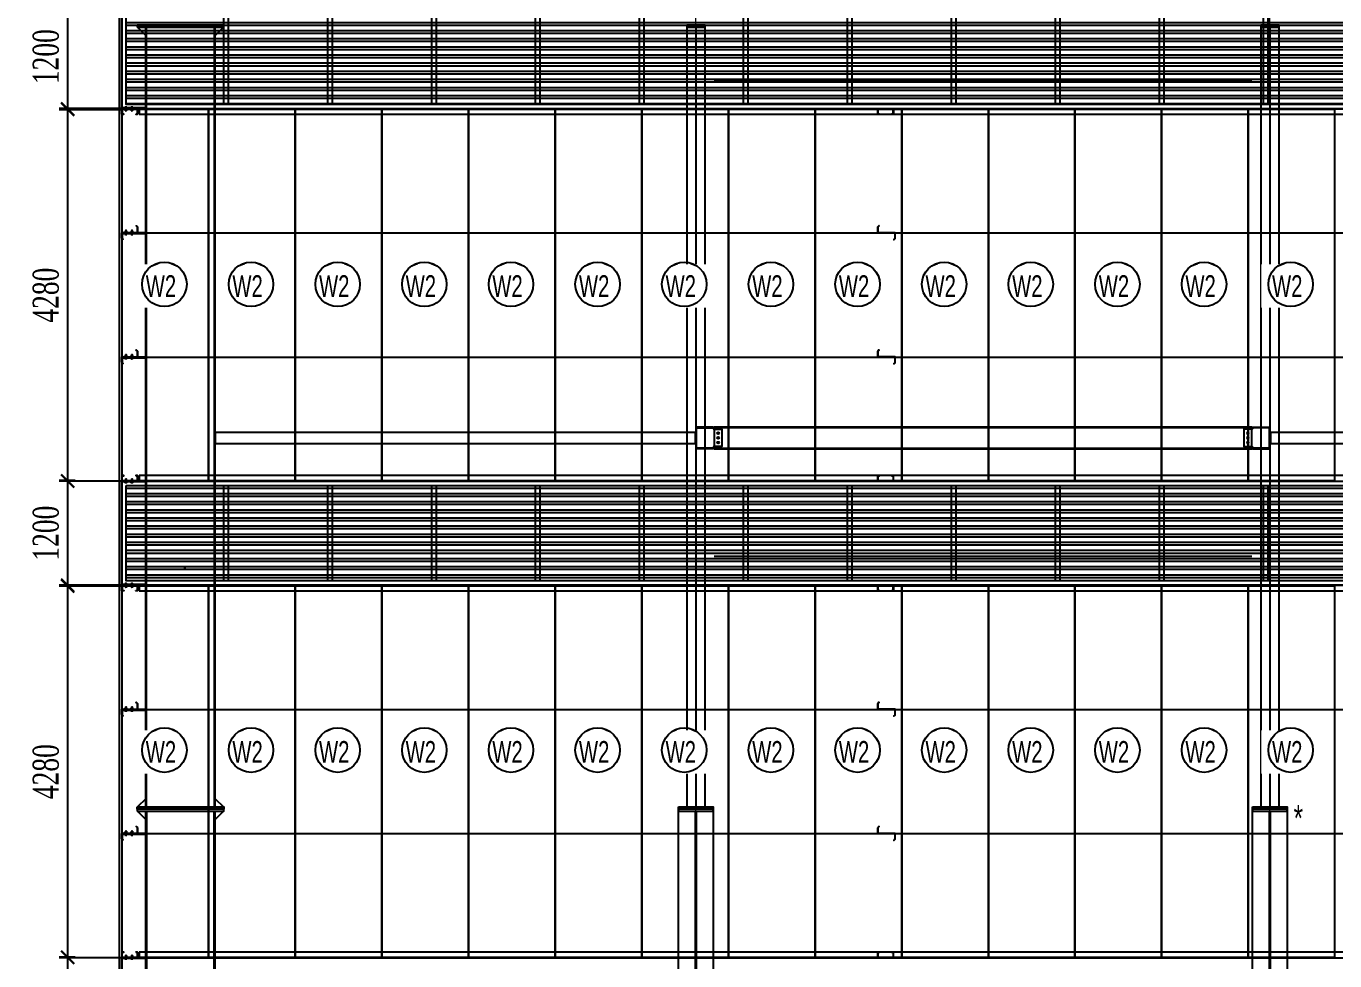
# Model space of a CAD drawing. Header units: inches. Extents: x 315041 to 662841, y -45540 to -35018.
# Drawn here: x 330950.9 to 331101.9, y -38520.5 to -38412.7 of the extents above; entities that cross this region are included whole.
import ezdxf

# ---------------------------------------------------------------- set-up
doc = ezdxf.new("R2010")
doc.units = ezdxf.units.IN
doc.header["$MEASUREMENT"] = 0
doc.linetypes.add('CENTER2', pattern=[28.575, 19.05, -3.175, 3.175, -3.175])
for name, color, linetype in [('1', 1, 'Continuous'), ('2', 2, 'Continuous'), ('251', 251, 'Continuous'), ('3', 3, 'Continuous'), ('4', 4, 'Continuous'), ('5', 5, 'Continuous'), ('6', 6, 'Continuous'), ('7', 7, 'Continuous'), ('8', 8, 'Continuous'), ('9', 9, 'Continuous')]:
    doc.layers.add(name, color=color, linetype=linetype)
doc.styles.add('ST1', font='times.ttf', dxfattribs={"width": 0.7})
doc.styles.add('ST1H', font='vnshxh.shx', dxfattribs={"width": 0.7})
doc.dimstyles.new('100', dxfattribs={"dimtxt": 3, "dimasz": 1.5, "dimexe": 1, "dimexo": 0, "dimgap": 1, "dimtad": 1, "dimdec": 0, "dimlfac": 100, "dimzin": 0, "dimdsep": 46, "dimtxsty": 'ST1', "dimblk": 'OBLIQUE', "dimcen": 1, "dimdle": 1, "dimclrd": 8, "dimclre": 8, "dimclrt": 3, "dimadec": 0, "dimazin": 0, "dimtfac": 1, "dimtdec": 0, "dimtix": 1, "dimtmove": 1, "dimatfit": 3, "dimfxl": 0, "dimtfill": 1, "dimtolj": 1, "dimtzin": 0, "dimlwd": -1, "dimlwe": -1, "dimarcsym": 1})

# ---------------------------------------------------------------- blocks, each defined once
blk = doc.blocks.new('A$C2C995D6F')
at = {"layer": '7'}
for p, q in [((0.25, 0.13), (0, 0.13)), ((0.13, 0.25), (0.13, 0))]:
    blk.add_line(p, q, dxfattribs=at)
blk.add_circle((0.13, 0.13), 0.0917, dxfattribs=at)
blk = doc.blocks.new('A$C6A7930B6')
at = {"layer": '2'}
h = blk.add_hatch(dxfattribs=at)
h.set_pattern_fill('ANSI31', color=256, scale=0.125, angle=-90, style=0)
h.set_pattern_definition([(315, (3303.04439, 11524.56439), (0.011048543456, 0.011048543456), [])])
h.paths.add_polyline_path([(1.5, 1.19), (1.5, 0.62), (0.02, 0.62), (0.02, 0.12), (0.13, 0.01), (0.12, 0), (0, 0.12), (0, 0.63), (1.48, 0.63), (1.48, 1.18), (1.37, 1.29), (1.38, 1.3)])
at = {"layer": '251'}
h = blk.add_hatch(color=256, dxfattribs=at)
h.paths.add_polyline_path([(0.31, 0.67), (0.31, 0.67, 0.192582), (0.33, 0.68, 0.192582), (0.35, 0.67)])
h.paths.add_polyline_path([(0.4, 0.67, 0.192582), (0.42, 0.68, 0.192582), (0.44, 0.67)])
h = blk.add_hatch(color=256, dxfattribs=at)
h.paths.add_polyline_path([(0.31, 0.45), (0.31, 0.45, 0.192582), (0.33, 0.46, 0.192582), (0.35, 0.45)])
h.paths.add_polyline_path([(0.4, 0.45, 0.192582), (0.42, 0.46, 0.192582), (0.44, 0.45)])
h = blk.add_hatch(color=256, dxfattribs=at)
h.paths.add_polyline_path([(0.9, 0.67), (0.89, 0.67, 0.192582), (0.92, 0.68, 0.192582), (0.94, 0.67)])
h.paths.add_polyline_path([(0.98, 0.67, 0.192582), (1, 0.68, 0.192582), (1.02, 0.67)])
h = blk.add_hatch(color=256, dxfattribs=at)
h.paths.add_polyline_path([(0.9, 0.45), (0.89, 0.45, 0.192582), (0.92, 0.46, 0.192582), (0.94, 0.45)])
h.paths.add_polyline_path([(0.98, 0.45, 0.192582), (1, 0.46, 0.192582), (1.02, 0.45)])
at = {"layer": '9', "linetype": 'Continuous'}
h = blk.add_hatch(dxfattribs=at)
h.set_pattern_fill('ANSI31', color=250, scale=0.25, angle=-90, style=0)
h.set_pattern_definition([(315, (3302.900187, 11527.014995), (0.02209708691, 0.02209708691), [])])
h.paths.add_polyline_path([(2.29, 0.55), (2.29, 0.62), (0.13, 0.62), (0.13, 0.55)])
at = {"layer": '2'}
blk.add_lwpolyline([(1.5, 1.19), (1.5, 0.62), (0.02, 0.62), (0.02, 0.12), (0.13, 0.01), (0.12, 0), (0, 0.12), (0, 0.63), (1.48, 0.63), (1.48, 1.18), (1.37, 1.29), (1.38, 1.3)], close=True, dxfattribs=at)
at = {"layer": '5', "linetype": 'CENTER2', "ltscale": 0.2}
for p, q in [((0.38, 0.44), (0.38, 0.86)), ((0.96, 0.44), (0.96, 0.86))]:
    blk.add_line(p, q, dxfattribs=at)
at = {"layer": '6'}
blk.add_lwpolyline([(2.29, 0.55), (2.29, 0.62), (0.13, 0.62), (0.13, 0.55), (2.29, 0.55)], dxfattribs=at)
at = {"layer": '8'}
for p, q in [((0.29, 0.68), (0.29, 0.74)), ((0.29, 0.46), (0.29, 0.53)), ((0.44, 0.75), (0.31, 0.75)), ((0.44, 0.67), (0.31, 0.67)), ((0.44, 0.55), (0.31, 0.55)), ((0.44, 0.53), (0.31, 0.53)), ((0.44, 0.45), (0.31, 0.45)), ((0.34, 0.83), (0.33, 0.82)), ((0.33, 0.82), (0.34, 0.82)), ((0.34, 0.77), (0.33, 0.76)), ((0.33, 0.76), (0.33, 0.75)), ((0.33, 0.68), (0.33, 0.74)), ((0.33, 0.68), (0.33, 0.74)), ((0.33, 0.63), (0.33, 0.55)), ((0.33, 0.46), (0.33, 0.53)), ((0.33, 0.46), (0.33, 0.53)), ((0.42, 0.84), (0.34, 0.84)), ((0.34, 0.83), (0.34, 0.84)), ((0.34, 0.83), (0.38, 0.83)), ((0.35, 0.76), (0.42, 0.77)), ((0.43, 0.76), (0.35, 0.76)), ((0.38, 0.84), (0.38, 0.83)), ((0.38, 0.83), (0.38, 0.84)), ((0.42, 0.84), (0.42, 0.83)), ((0.42, 0.83), (0.42, 0.83)), ((0.42, 0.78), (0.43, 0.77)), ((0.42, 0.77), (0.43, 0.76)), ((0.43, 0.77), (0.42, 0.77)), ((0.42, 0.68), (0.42, 0.74)), ((0.42, 0.46), (0.42, 0.53)), ((0.43, 0.76), (0.43, 0.75)), ((0.43, 0.63), (0.43, 0.55)), ((0.46, 0.68), (0.46, 0.74)), ((0.46, 0.46), (0.46, 0.53)), ((0.87, 0.68), (0.87, 0.74)), ((0.87, 0.46), (0.87, 0.53)), ((1.02, 0.75), (0.89, 0.75)), ((1.02, 0.53), (0.89, 0.53)), ((1.02, 0.67), (0.9, 0.67)), ((1.02, 0.55), (0.9, 0.55)), ((1.02, 0.45), (0.9, 0.45)), ((0.92, 0.83), (0.91, 0.82)), ((0.91, 0.82), (0.92, 0.82)), ((0.92, 0.77), (0.91, 0.76)), ((0.91, 0.76), (0.91, 0.75)), ((0.91, 0.63), (0.91, 0.55)), ((1, 0.84), (0.92, 0.84)), ((0.92, 0.83), (0.92, 0.84)), ((0.92, 0.83), (0.96, 0.83)), ((0.92, 0.68), (0.92, 0.74)), ((0.92, 0.68), (0.92, 0.74)), ((0.92, 0.46), (0.92, 0.53)), ((0.92, 0.46), (0.92, 0.53)), ((0.93, 0.76), (1, 0.77)), ((1.01, 0.76), (0.93, 0.76)), ((0.96, 0.84), (0.96, 0.83)), ((0.96, 0.83), (0.96, 0.84)), ((1, 0.84), (1, 0.83)), ((1, 0.83), (1, 0.83)), ((1, 0.78), (1.01, 0.77)), ((1, 0.77), (1.01, 0.76)), ((1.01, 0.77), (1, 0.77)), ((1, 0.68), (1, 0.74)), ((1, 0.46), (1, 0.53)), ((1.01, 0.76), (1.01, 0.75)), ((1.01, 0.63), (1.01, 0.55)), ((1.05, 0.68), (1.05, 0.74)), ((1.05, 0.46), (1.05, 0.53))]:
    blk.add_line(p, q, dxfattribs=at)
for points in [[(0.28, 0.65), (0.28, 0.67), (0.47, 0.67), (0.47, 0.65)], [(0.28, 0.53), (0.28, 0.55), (0.47, 0.55), (0.47, 0.53)], [(0.34, 0.82), (0.33, 0.81), (0.34, 0.8), (0.42, 0.81), (0.43, 0.82), (0.42, 0.83)], [(0.34, 0.8), (0.33, 0.79), (0.34, 0.79), (0.42, 0.8), (0.43, 0.8), (0.42, 0.81)], [(0.34, 0.79), (0.33, 0.78), (0.34, 0.77), (0.42, 0.78), (0.43, 0.79), (0.42, 0.8)], [(0.86, 0.65), (0.86, 0.67), (1.06, 0.67), (1.06, 0.65)], [(0.86, 0.53), (0.86, 0.55), (1.06, 0.55), (1.06, 0.53)], [(0.92, 0.82), (0.91, 0.81), (0.92, 0.8), (1, 0.81), (1.01, 0.82), (1, 0.83)], [(0.92, 0.8), (0.91, 0.79), (0.92, 0.79), (1, 0.8), (1.01, 0.8), (1, 0.81)], [(0.92, 0.79), (0.91, 0.78), (0.92, 0.77), (1, 0.78), (1.01, 0.79), (1, 0.8)]]:
    blk.add_lwpolyline(points, close=True, dxfattribs=at)
for centre, start, end in [((0.31, 0.72), 46.3972, 133.6028), ((0.31, 0.7), 226.3972, 313.6028), ((0.31, 0.5), 46.3972, 133.6028), ((0.31, 0.49), 226.3972, 313.6028), ((0.35, 0.72), 90, 133.6028), ((0.35, 0.7), 226.3972, 270), ((0.35, 0.5), 90, 133.6028), ((0.35, 0.49), 226.3972, 270), ((0.4, 0.72), 46.3972, 90), ((0.4, 0.7), 270, 313.6028), ((0.4, 0.5), 46.3972, 90), ((0.4, 0.49), 270, 313.6028), ((0.44, 0.72), 46.3972, 133.6028), ((0.44, 0.7), 226.3972, 313.6028), ((0.44, 0.5), 46.3972, 133.6028), ((0.44, 0.49), 226.3972, 313.6028), ((0.89, 0.72), 46.3972, 133.6028), ((0.89, 0.7), 226.3972, 313.6028), ((0.89, 0.5), 46.3972, 133.6028), ((0.89, 0.49), 226.3972, 313.6028), ((0.94, 0.72), 90, 133.6028), ((0.94, 0.7), 226.3972, 270), ((0.94, 0.5), 90, 133.6028), ((0.94, 0.49), 226.3972, 270), ((0.98, 0.72), 46.3972, 90), ((0.98, 0.7), 270, 313.6028), ((0.98, 0.5), 46.3972, 90), ((0.98, 0.49), 270, 313.6028), ((1.02, 0.72), 46.3972, 133.6028), ((1.02, 0.7), 226.3972, 313.6028), ((1.02, 0.5), 46.3972, 133.6028), ((1.02, 0.49), 226.3972, 313.6028)]:
    blk.add_arc(centre, 0.0314, start, end, dxfattribs=at)
blk = doc.blocks.new('*U148')
at = {"layer": '251'}
h = blk.add_hatch(color=256, dxfattribs=at)
h.paths.add_polyline_path([(-0.053, -0.04), (-0.053, -0.043, -0.192582), (-0.048, -0.029, -0.192582), (-0.053, -0.014)])
h.paths.add_polyline_path([(-0.053, 0.014, -0.192582), (-0.048, 0.029, -0.192582), (-0.053, 0.043)])
h = blk.add_hatch(color=256, dxfattribs=at)
h.paths.add_polyline_path([(0.067, -0.04), (0.067, -0.043, -0.192582), (0.073, -0.029, -0.192582), (0.067, -0.014)])
h.paths.add_polyline_path([(0.067, 0.014, -0.192582), (0.073, 0.029, -0.192582), (0.067, 0.043)])
at = {"layer": '5', "linetype": 'CENTER2', "ltscale": 0.2}
blk.add_line((-0.077, 0), (0.206, 0), dxfattribs=at)
at = {"layer": '8'}
for p, q in [((-0.053, 0.04), (-0.053, -0.04)), ((-0.048, 0.058), (-0.006, 0.058)), ((-0.048, 0.029), (-0.006, 0.029)), ((0, 0.043), (0, -0.043)), ((0.056, 0.033), (0, 0.033)), ((0.056, -0.066), (0.056, 0.066)), ((0.056, 0.066), (0.067, 0.066)), ((0.067, -0.066), (0.067, 0.066)), ((0.067, 0.04), (0.067, -0.04)), ((0.073, 0.058), (0.115, 0.058)), ((0.073, 0.029), (0.115, 0.029)), ((0.12, 0.043), (0.12, -0.043)), ((0.128, 0.033), (0.12, 0.033)), ((0.132, 0.027), (0.128, 0.033)), ((0.128, 0.033), (0.128, -0.017)), ((0.128, -0.017), (0.132, 0.027)), ((0.138, 0.033), (0.132, 0.027)), ((0.142, 0.027), (0.138, 0.033)), ((0.175, 0.03), (0.172, 0.027)), ((0.18, 0.027), (0.175, 0.03)), ((0.177, -0.027), (0.178, 0)), ((0.18, 0), (0.178, 0)), ((0.178, 0), (0.18, 0)), ((0.18, 0.027), (0.18, -0.027)), ((-0.048, -0.029), (-0.006, -0.029)), ((-0.048, -0.029), (-0.006, -0.029)), ((-0.048, -0.058), (-0.006, -0.058)), ((0.056, -0.033), (0, -0.033)), ((0.056, -0.066), (0.067, -0.066)), ((0.073, -0.029), (0.115, -0.029)), ((0.073, -0.029), (0.115, -0.029)), ((0.073, -0.058), (0.115, -0.058)), ((0.131, -0.033), (0.12, -0.033)), ((0.137, -0.027), (0.131, -0.033)), ((0.171, -0.033), (0.167, -0.027)), ((0.177, -0.027), (0.171, -0.033)), ((0.177, -0.027), (0.18, -0.027))]:
    blk.add_line(p, q, dxfattribs=at)
for points in [[(0.147, -0.027), (0.141, -0.033), (0.137, -0.027), (0.142, 0.027), (0.148, 0.033), (0.152, 0.027)], [(0.157, -0.027), (0.151, -0.033), (0.147, -0.027), (0.152, 0.027), (0.158, 0.033), (0.162, 0.027)], [(0.167, -0.027), (0.161, -0.033), (0.157, -0.027), (0.162, 0.027), (0.168, 0.033), (0.172, 0.027)]]:
    blk.add_lwpolyline(points, close=True, dxfattribs=at)
for centre, start, end in [((-0.032, 0.043), 136.39718, 223.60282), ((-0.032, 0.014), 136.39718, 180), ((-0.021, 0.043), 316.39718, 43.60282), ((-0.021, 0.014), 0, 43.60282), ((0.088, 0.043), 136.39718, 223.60282), ((0.088, 0.014), 136.39718, 180), ((0.099, 0.043), 316.39718, 43.60282), ((0.099, 0.014), 0, 43.60282), ((-0.032, -0.014), 180, 223.60282), ((-0.032, -0.043), 136.39718, 223.60282), ((-0.021, -0.014), 316.39718, 0), ((-0.021, -0.043), 316.39718, 43.60282), ((0.088, -0.014), 180, 223.60282), ((0.088, -0.043), 136.39718, 223.60282), ((0.099, -0.014), 316.39718, 0), ((0.099, -0.043), 316.39718, 43.60282)]:
    blk.add_arc(centre, 0.0209, start, end, dxfattribs=at)
blk = doc.blocks.new('*U149')
at = {"layer": '251'}
h = blk.add_hatch(color=256, dxfattribs=at)
h.paths.add_polyline_path([(-0.053, -0.04), (-0.053, -0.043, -0.192582), (-0.048, -0.029, -0.192582), (-0.053, -0.014)])
h.paths.add_polyline_path([(-0.053, 0.014, -0.192582), (-0.048, 0.029, -0.192582), (-0.053, 0.043)])
h = blk.add_hatch(color=256, dxfattribs=at)
h.paths.add_polyline_path([(0.067, -0.04), (0.067, -0.043, -0.192582), (0.073, -0.029, -0.192582), (0.067, -0.014)])
h.paths.add_polyline_path([(0.067, 0.014, -0.192582), (0.073, 0.029, -0.192582), (0.067, 0.043)])
at = {"layer": '5', "linetype": 'CENTER2', "ltscale": 0.2}
blk.add_line((-0.077, 0), (0.206, 0), dxfattribs=at)
at = {"layer": '8'}
for p, q in [((-0.053, 0.04), (-0.053, -0.04)), ((-0.048, 0.058), (-0.006, 0.058)), ((-0.048, 0.029), (-0.006, 0.029)), ((0, 0.043), (0, -0.043)), ((0.056, 0.033), (0, 0.033)), ((0.056, -0.066), (0.056, 0.066)), ((0.056, 0.066), (0.067, 0.066)), ((0.067, -0.066), (0.067, 0.066)), ((0.067, 0.04), (0.067, -0.04)), ((0.073, 0.058), (0.115, 0.058)), ((0.073, 0.029), (0.115, 0.029)), ((0.12, 0.043), (0.12, -0.043)), ((0.128, 0.033), (0.12, 0.033)), ((0.132, 0.027), (0.128, 0.033)), ((0.128, 0.033), (0.128, -0.017)), ((0.128, -0.017), (0.132, 0.027)), ((0.138, 0.033), (0.132, 0.027)), ((0.142, 0.027), (0.138, 0.033)), ((0.175, 0.03), (0.172, 0.027)), ((0.18, 0.027), (0.175, 0.03)), ((0.177, -0.027), (0.178, 0)), ((0.18, 0), (0.178, 0)), ((0.178, 0), (0.18, 0)), ((0.18, 0.027), (0.18, -0.027)), ((-0.048, -0.029), (-0.006, -0.029)), ((-0.048, -0.029), (-0.006, -0.029)), ((-0.048, -0.058), (-0.006, -0.058)), ((0.056, -0.033), (0, -0.033)), ((0.056, -0.066), (0.067, -0.066)), ((0.073, -0.029), (0.115, -0.029)), ((0.073, -0.029), (0.115, -0.029)), ((0.073, -0.058), (0.115, -0.058)), ((0.131, -0.033), (0.12, -0.033)), ((0.137, -0.027), (0.131, -0.033)), ((0.171, -0.033), (0.167, -0.027)), ((0.177, -0.027), (0.171, -0.033)), ((0.177, -0.027), (0.18, -0.027))]:
    blk.add_line(p, q, dxfattribs=at)
for points in [[(0.147, -0.027), (0.141, -0.033), (0.137, -0.027), (0.142, 0.027), (0.148, 0.033), (0.152, 0.027)], [(0.157, -0.027), (0.151, -0.033), (0.147, -0.027), (0.152, 0.027), (0.158, 0.033), (0.162, 0.027)], [(0.167, -0.027), (0.161, -0.033), (0.157, -0.027), (0.162, 0.027), (0.168, 0.033), (0.172, 0.027)]]:
    blk.add_lwpolyline(points, close=True, dxfattribs=at)
for centre, start, end in [((-0.032, 0.043), 136.39718, 223.60282), ((-0.032, 0.014), 136.39718, 180), ((-0.021, 0.043), 316.39718, 43.60282), ((-0.021, 0.014), 0, 43.60282), ((0.088, 0.043), 136.39718, 223.60282), ((0.088, 0.014), 136.39718, 180), ((0.099, 0.043), 316.39718, 43.60282), ((0.099, 0.014), 0, 43.60282), ((-0.032, -0.014), 180, 223.60282), ((-0.032, -0.043), 136.39718, 223.60282), ((-0.021, -0.014), 316.39718, 0), ((-0.021, -0.043), 316.39718, 43.60282), ((0.088, -0.014), 180, 223.60282), ((0.088, -0.043), 136.39718, 223.60282), ((0.099, -0.014), 316.39718, 0), ((0.099, -0.043), 316.39718, 43.60282)]:
    blk.add_arc(centre, 0.0209, start, end, dxfattribs=at)
blk = doc.blocks.new('A$C174458B3')
at = {"layer": '2'}
blk.add_lwpolyline([(1.33, 0.02), (1.48, 0.02), (1.48, 0.52), (0.02, 0.52), (0.02, 0.02), (0.17, 0.02), (0.17, 0), (0, 0), (0, 0.54), (1.5, 0.54), (1.5, 0), (1.33, 0), (1.33, 0.02)], dxfattribs=at)
at = {"layer": '5'}
blk.add_lwpolyline([(2.29, 0.54), (2.29, 0.61), (0.13, 0.61), (0.13, 0.54), (2.29, 0.54)], dxfattribs=at)
at = {"layer": '251', "color": 147, "xscale": 1.5, "yscale": 1.5, "zscale": 1.5, "rotation": 270}
for name, p in [('*U149', (0.38, 0.61)), ('*U148', (0.96, 0.61))]:
    blk.add_blockref(name, p, dxfattribs=at)
blk = doc.blocks.new('224')
at = {"true_color": 0xc0a22a}
h = blk.add_hatch(dxfattribs=at)
h.set_pattern_fill('ANSI32', color=42, scale=2.5, angle=135, style=0)
h.set_pattern_definition([(180, (8862.3461, -1674.7128), (-2e-16, -0.9375), []), (180, (8862.0336, -1674.4003), (-2e-16, -0.9375), [])])
h.paths.add_polyline_path([(333447.45, -39016.55), (333711.45, -39016.55), (333711.45, -39027.55), (333447.45, -39027.55)])
at = {"color": 42, "true_color": 0xc0a22a}
for points in [[(333446.95, -39016.05), (333711.95, -39016.05), (333711.95, -39028.05), (333446.95, -39028.05)], [(333447.45, -39016.55), (333711.45, -39016.55), (333711.45, -39027.55), (333447.45, -39027.55)], [(333459.2, -39016.55), (333459.2, -39027.55), (333458.7, -39027.55), (333458.7, -39016.55)], [(333471.2, -39016.55), (333471.2, -39027.55), (333470.7, -39027.55), (333470.7, -39016.55)], [(333483.2, -39016.55), (333483.2, -39027.55), (333482.7, -39027.55), (333482.7, -39016.55)], [(333495.2, -39016.55), (333495.2, -39027.55), (333494.7, -39027.55), (333494.7, -39016.55)], [(333507.2, -39016.55), (333507.2, -39027.55), (333506.7, -39027.55), (333506.7, -39016.55)], [(333519.2, -39016.55), (333519.2, -39027.55), (333518.7, -39027.55), (333518.7, -39016.55)], [(333531.2, -39016.55), (333531.2, -39027.55), (333530.7, -39027.55), (333530.7, -39016.55)], [(333543.2, -39016.55), (333543.2, -39027.55), (333542.7, -39027.55), (333542.7, -39016.55)], [(333555.2, -39016.55), (333555.2, -39027.55), (333554.7, -39027.55), (333554.7, -39016.55)], [(333567.2, -39016.55), (333567.2, -39027.55), (333566.7, -39027.55), (333566.7, -39016.55)], [(333579.2, -39016.55), (333579.2, -39027.55), (333578.7, -39027.55), (333578.7, -39016.55)]]:
    blk.add_lwpolyline(points, close=True, dxfattribs=at)
at = {"layer": '1'}
for p, q in [((333448.85, -39016.05), (333710.05, -39016.05)), ((333448.85, -39028.05), (333710.05, -39028.05))]:
    blk.add_line(p, q, dxfattribs=at)
at = {"layer": '4'}
blk.add_lwpolyline([(333448.95, -39016.05), (333709.95, -39016.05)], dxfattribs=at)
at = {"layer": '8'}
blk.add_lwpolyline([(333515.3, -39024.72), (333577.35, -39024.72)], dxfattribs=at)
blk = doc.blocks.new('_Oblique')
at = {"color": 0, "linetype": 'ByBlock', "lineweight": -2}
blk.add_line((-0.5, -0.5), (0.5, 0.5), dxfattribs=at)
blk = doc.blocks.new('*D1046')
at = {"color": 8, "linetype": 'Continuous', "transparency": 16777216}
for p, q in [((330961.94, -38520.17), (330954.68, -38520.17)), ((330955.68, -38533.17), (330955.68, -38519.17)), ((330961.94, -38532.17), (330954.68, -38532.17))]:
    blk.add_line(p, q, dxfattribs=at)
at = {"layer": 'Defpoints', "color": 0, "transparency": 16777216}
for p in [(330955.68, -38520.17), (330961.94, -38520.17), (330961.94, -38532.17)]:
    blk.add_point(p, dxfattribs=at)
at = {"color": 8, "transparency": 16777216, "xscale": 1.5, "yscale": 1.5, "zscale": 1.5}
for p, rotation in [((330955.68, -38520.17), 90), ((330955.68, -38532.17), 270)]:
    blk.add_blockref('_Oblique', p, dxfattribs=dict(at, rotation=rotation))
at = {"color": 3, "transparency": 16777216, "insert": (330953.16, -38526.17), "char_height": 3, "attachment_point": 5, "rotation": 90, "style": 'ST1', "bg_fill": 3, "box_fill_scale": 1.25, "bg_fill_color": 256, "bg_fill_true_color": 13158600, "bg_fill_transparency": 1019152}
blk.add_mtext('\\A1;1200', dxfattribs=at)
blk = doc.blocks.new('*D1047')
at = {"color": 8, "linetype": 'Continuous', "transparency": 16777216}
for p, q in [((330955.68, -38478.17), (330955.68, -38464.17)), ((330961.94, -38465.17), (330954.68, -38465.17)), ((330961.94, -38477.17), (330954.68, -38477.17))]:
    blk.add_line(p, q, dxfattribs=at)
at = {"layer": 'Defpoints', "color": 0, "transparency": 16777216}
for p in [(330955.68, -38465.17), (330961.94, -38465.17), (330961.94, -38477.17)]:
    blk.add_point(p, dxfattribs=at)
at = {"color": 8, "transparency": 16777216, "xscale": 1.5, "yscale": 1.5, "zscale": 1.5}
for p, rotation in [((330955.68, -38465.17), 90), ((330955.68, -38477.17), 270)]:
    blk.add_blockref('_Oblique', p, dxfattribs=dict(at, rotation=rotation))
at = {"color": 3, "transparency": 16777216, "insert": (330953.16, -38471.17), "char_height": 3, "attachment_point": 5, "rotation": 90, "style": 'ST1', "bg_fill": 3, "box_fill_scale": 1.25, "bg_fill_color": 256, "bg_fill_true_color": 13158600, "bg_fill_transparency": 10262300}
blk.add_mtext('\\A1;1200', dxfattribs=at)
blk = doc.blocks.new('*D1048')
at = {"color": 8, "linetype": 'Continuous', "transparency": 16777216}
for p, q in [((330961.94, -38410.17), (330954.68, -38410.17)), ((330955.68, -38423.17), (330955.68, -38409.17)), ((330961.94, -38422.17), (330954.68, -38422.17))]:
    blk.add_line(p, q, dxfattribs=at)
at = {"layer": 'Defpoints', "color": 0, "transparency": 16777216}
for p in [(330955.68, -38410.17), (330961.94, -38410.17), (330961.94, -38422.17)]:
    blk.add_point(p, dxfattribs=at)
at = {"color": 8, "transparency": 16777216, "xscale": 1.5, "yscale": 1.5, "zscale": 1.5}
for p, rotation in [((330955.68, -38410.17), 90), ((330955.68, -38422.17), 270)]:
    blk.add_blockref('_Oblique', p, dxfattribs=dict(at, rotation=rotation))
at = {"color": 3, "transparency": 16777216, "insert": (330953.16, -38416.17), "char_height": 3, "attachment_point": 5, "rotation": 90, "style": 'ST1', "bg_fill": 3, "box_fill_scale": 1.25, "bg_fill_color": 256, "bg_fill_true_color": 13158600, "bg_fill_transparency": 8437068}
blk.add_mtext('\\A1;1200', dxfattribs=at)
blk = doc.blocks.new('*D1051')
at = {"color": 8, "linetype": 'Continuous', "transparency": 16777216}
for p, q in [((330955.68, -38521.1), (330955.68, -38476.3)), ((330961.94, -38477.3), (330954.68, -38477.3)), ((330956.52, -38520.1), (330954.68, -38520.1))]:
    blk.add_line(p, q, dxfattribs=at)
at = {"layer": 'Defpoints', "color": 0, "transparency": 16777216}
for p in [(330955.68, -38477.3), (330961.94, -38477.3), (330956.52, -38520.1)]:
    blk.add_point(p, dxfattribs=at)
at = {"color": 8, "transparency": 16777216, "xscale": 1.5, "yscale": 1.5, "zscale": 1.5}
for p, rotation in [((330955.68, -38477.3), 90), ((330955.68, -38520.1), 270)]:
    blk.add_blockref('_Oblique', p, dxfattribs=dict(at, rotation=rotation))
at = {"color": 4, "transparency": 16777216, "insert": (330953.16, -38498.7), "char_height": 3, "attachment_point": 5, "rotation": 90, "style": 'ST1', "bg_fill": 3, "box_fill_scale": 1.25, "bg_fill_color": 256, "bg_fill_true_color": 13158600, "bg_fill_transparency": 11618980}
blk.add_mtext('\\A1;4280', dxfattribs=at)
blk = doc.blocks.new('*D1052')
at = {"color": 8, "linetype": 'Continuous', "transparency": 16777216}
for p, q in [((330955.68, -38466.1), (330955.68, -38421.3)), ((330961.94, -38422.3), (330954.68, -38422.3)), ((330956.52, -38465.1), (330954.68, -38465.1))]:
    blk.add_line(p, q, dxfattribs=at)
at = {"layer": 'Defpoints', "color": 0, "transparency": 16777216}
for p in [(330955.68, -38422.3), (330961.94, -38422.3), (330956.52, -38465.1)]:
    blk.add_point(p, dxfattribs=at)
at = {"color": 8, "transparency": 16777216, "xscale": 1.5, "yscale": 1.5, "zscale": 1.5}
for p, rotation in [((330955.68, -38422.3), 90), ((330955.68, -38465.1), 270)]:
    blk.add_blockref('_Oblique', p, dxfattribs=dict(at, rotation=rotation))
at = {"color": 4, "transparency": 16777216, "insert": (330953.16, -38443.7), "char_height": 3, "attachment_point": 5, "rotation": 90, "style": 'ST1', "bg_fill": 3, "box_fill_scale": 1.25, "bg_fill_color": 256, "bg_fill_true_color": 13158600, "bg_fill_transparency": 11618980}
blk.add_mtext('\\A1;4280', dxfattribs=at)

msp = doc.modelspace()

# ---------------------------------------------------------------- hatches: boundary and pattern name
at = {"layer": '2'}
h = msp.add_hatch(dxfattribs=at)
h.set_pattern_fill('ANSI31', color=9, scale=0.15, angle=90, style=0)
h.set_pattern_definition([(135, (327082.543742, -52265.896993), (-0.013258252147, -0.013258252147), [])])
h.paths.add_polyline_path([(331049.1744, -38435.8283), (331049.1744, -38436.5083), (331051.1554, -38436.5083), (331051.1554, -38437.1614), (331051.0195, -38437.2972), (331051.033, -38437.3107), (331051.1744, -38437.1693), (331051.1744, -38436.4893), (331049.1934, -38436.4893), (331049.1934, -38435.8361), (331049.3292, -38435.7003), (331049.3158, -38435.6868)])
h = msp.add_hatch(dxfattribs=at)
h.set_pattern_fill('ANSI31', color=9, scale=0.15, angle=90, style=0)
h.set_pattern_definition([(135, (327082.543742, -52280.230327), (-0.013258252147, -0.013258252147), [])])
h.paths.add_polyline_path([(331049.1744, -38450.1616), (331049.1744, -38450.8416), (331051.1554, -38450.8416), (331051.1554, -38451.4947), (331051.0195, -38451.6306), (331051.033, -38451.644), (331051.1744, -38451.5026), (331051.1744, -38450.8226), (331049.1934, -38450.8226), (331049.1934, -38450.1695), (331049.3292, -38450.0336), (331049.3158, -38450.0202)])
h = msp.add_hatch(dxfattribs=at)
h.set_pattern_fill('ANSI31', color=9, scale=0.15, angle=90, style=0)
h.set_pattern_definition([(135, (327082.543742, -52320.896993), (-0.013258252147, -0.013258252147), [])])
h.paths.add_polyline_path([(331049.1744, -38490.8283), (331049.1744, -38491.5083), (331051.1554, -38491.5083), (331051.1554, -38492.1614), (331051.0195, -38492.2972), (331051.033, -38492.3107), (331051.1744, -38492.1693), (331051.1744, -38491.4893), (331049.1934, -38491.4893), (331049.1934, -38490.8361), (331049.3292, -38490.7003), (331049.3158, -38490.6868)])
h = msp.add_hatch(dxfattribs=at)
h.set_pattern_fill('ANSI31', color=9, scale=0.15, angle=90, style=0)
h.set_pattern_definition([(135, (327082.543742, -52335.230327), (-0.013258252147, -0.013258252147), [])])
h.paths.add_polyline_path([(331049.1744, -38505.1616), (331049.1744, -38505.8416), (331051.1554, -38505.8416), (331051.1554, -38506.4947), (331051.0195, -38506.6306), (331051.033, -38506.644), (331051.1744, -38506.5026), (331051.1744, -38505.8226), (331049.1934, -38505.8226), (331049.1934, -38505.1695), (331049.3292, -38505.0336), (331049.3158, -38505.0202)])

# ---------------------------------------------------------------- linework, layer by layer
at = {"color": 8}
msp.add_lwpolyline([(330961.6419, -38300.1758), (331226.9427, -38300.1758), (331226.9427, -38561.1758), (330961.6419, -38561.1758)], close=True, dxfattribs=at)
at = {"color": 4}
for points in [[(330961.9419, -38465.1049), (330971.9419, -38465.1049), (330971.9419, -38422.2749), (330961.9419, -38422.2749)], [(330971.9419, -38465.1049), (330981.9419, -38465.1049), (330981.9419, -38422.2749), (330971.9419, -38422.2749)], [(330981.9419, -38465.1049), (330991.9419, -38465.1049), (330991.9419, -38422.2749), (330981.9419, -38422.2749)], [(330991.9419, -38465.1049), (331001.9419, -38465.1049), (331001.9419, -38422.2749), (330991.9419, -38422.2749)], [(331001.9419, -38465.1049), (331011.9419, -38465.1049), (331011.9419, -38422.2749), (331001.9419, -38422.2749)], [(331011.9419, -38465.1049), (331021.9419, -38465.1049), (331021.9419, -38422.2749), (331011.9419, -38422.2749)], [(331021.9419, -38465.1049), (331031.9419, -38465.1049), (331031.9419, -38422.2749), (331021.9419, -38422.2749)], [(331031.9419, -38465.1049), (331041.9419, -38465.1049), (331041.9419, -38422.2749), (331031.9419, -38422.2749)], [(331041.9419, -38465.1049), (331051.9419, -38465.1049), (331051.9419, -38422.2749), (331041.9419, -38422.2749)], [(331051.9419, -38465.1049), (331061.9419, -38465.1049), (331061.9419, -38422.2749), (331051.9419, -38422.2749)], [(331061.9419, -38465.1049), (331071.9419, -38465.1049), (331071.9419, -38422.2749), (331061.9419, -38422.2749)], [(331071.9419, -38465.1049), (331081.9419, -38465.1049), (331081.9419, -38422.2749), (331071.9419, -38422.2749)], [(331081.9419, -38465.1049), (331091.9419, -38465.1049), (331091.9419, -38422.2749), (331081.9419, -38422.2749)], [(331091.9419, -38465.1049), (331101.9419, -38465.1049), (331101.9419, -38422.2749), (331091.9419, -38422.2749)], [(330961.9419, -38520.1049), (330971.9419, -38520.1049), (330971.9419, -38477.2749), (330961.9419, -38477.2749)], [(330971.9419, -38520.1049), (330981.9419, -38520.1049), (330981.9419, -38477.2749), (330971.9419, -38477.2749)], [(330981.9419, -38520.1049), (330991.9419, -38520.1049), (330991.9419, -38477.2749), (330981.9419, -38477.2749)], [(330991.9419, -38520.1049), (331001.9419, -38520.1049), (331001.9419, -38477.2749), (330991.9419, -38477.2749)], [(331001.9419, -38520.1049), (331011.9419, -38520.1049), (331011.9419, -38477.2749), (331001.9419, -38477.2749)], [(331011.9419, -38520.1049), (331021.9419, -38520.1049), (331021.9419, -38477.2749), (331011.9419, -38477.2749)], [(331021.9419, -38520.1049), (331031.9419, -38520.1049), (331031.9419, -38477.2749), (331021.9419, -38477.2749)], [(331031.9419, -38520.1049), (331041.9419, -38520.1049), (331041.9419, -38477.2749), (331031.9419, -38477.2749)], [(331041.9419, -38520.1049), (331051.9419, -38520.1049), (331051.9419, -38477.2749), (331041.9419, -38477.2749)], [(331051.9419, -38520.1049), (331061.9419, -38520.1049), (331061.9419, -38477.2749), (331051.9419, -38477.2749)], [(331061.9419, -38520.1049), (331071.9419, -38520.1049), (331071.9419, -38477.2749), (331061.9419, -38477.2749)], [(331071.9419, -38520.1049), (331081.9419, -38520.1049), (331081.9419, -38477.2749), (331071.9419, -38477.2749)], [(331081.9419, -38520.1049), (331091.9419, -38520.1049), (331091.9419, -38477.2749), (331081.9419, -38477.2749)], [(331091.9419, -38520.1049), (331101.9419, -38520.1049), (331101.9419, -38477.2749), (331091.9419, -38477.2749)]]:
    msp.add_lwpolyline(points, close=True, dxfattribs=at)
at = {"color": 52, "true_color": 0xcae01f}
msp.add_lwpolyline([(330961.9419, -38520.1749), (331226.9427, -38520.1749), (331226.9427, -38532.1749), (330961.9419, -38532.1749)], close=True, dxfattribs=at)
at = {"layer": '1', "color": 9}
for p, q in [((330963.8419, -38422.1749), (331225.0427, -38422.1749)), ((330963.8419, -38465.1749), (331225.0427, -38465.1749)), ((330963.8419, -38477.1749), (331225.0427, -38477.1749)), ((330963.8419, -38520.1749), (331225.0427, -38520.1749))]:
    msp.add_line(p, q, dxfattribs=at)
at = {"layer": '2', "color": 9}
for p, q in [((330963.9419, -38436.5083), (331224.9427, -38436.5083)), ((330963.9419, -38450.8416), (331224.9427, -38450.8416)), ((330963.9419, -38491.5083), (331224.9427, -38491.5083)), ((330963.9419, -38505.8416), (331224.9427, -38505.8416))]:
    msp.add_line(p, q, dxfattribs=at)
at = {"layer": '2', "color": 9, "ltscale": 50}
for points in [[(331050.7744, -38422.8049), (331050.9544, -38422.8049), (331050.9544, -38422.1949), (331049.1944, -38422.1949), (331049.1944, -38422.8049), (331049.3744, -38422.8049), (331049.3744, -38422.8249), (331049.1944, -38422.8249, -0.41421356), (331049.1744, -38422.8049), (331049.1744, -38422.1949, -0.41421356), (331049.1944, -38422.1749), (331050.9544, -38422.1749, -0.41421356), (331050.9744, -38422.1949), (331050.9744, -38422.8049, -0.41421356), (331050.9544, -38422.8249), (331050.7744, -38422.8249), (331050.7744, -38422.8049)], [(331050.7744, -38464.5449), (331050.9544, -38464.5449), (331050.9544, -38465.1549), (331049.1944, -38465.1549), (331049.1944, -38464.5449), (331049.3744, -38464.5449), (331049.3744, -38464.5249), (331049.1944, -38464.5249, 0.41421356), (331049.1744, -38464.5449), (331049.1744, -38465.1549, 0.41421356), (331049.1944, -38465.1749), (331050.9544, -38465.1749, 0.41421356), (331050.9744, -38465.1549), (331050.9744, -38464.5449, 0.41421356), (331050.9544, -38464.5249), (331050.7744, -38464.5249), (331050.7744, -38464.5449)], [(331050.7744, -38477.8049), (331050.9544, -38477.8049), (331050.9544, -38477.1949), (331049.1944, -38477.1949), (331049.1944, -38477.8049), (331049.3744, -38477.8049), (331049.3744, -38477.8249), (331049.1944, -38477.8249, -0.41421356), (331049.1744, -38477.8049), (331049.1744, -38477.1949, -0.41421356), (331049.1944, -38477.1749), (331050.9544, -38477.1749, -0.41421356), (331050.9744, -38477.1949), (331050.9744, -38477.8049, -0.41421356), (331050.9544, -38477.8249), (331050.7744, -38477.8249), (331050.7744, -38477.8049)], [(331050.7744, -38519.5449), (331050.9544, -38519.5449), (331050.9544, -38520.1549), (331049.1944, -38520.1549), (331049.1944, -38519.5449), (331049.3744, -38519.5449), (331049.3744, -38519.5249), (331049.1944, -38519.5249, 0.41421356), (331049.1744, -38519.5449), (331049.1744, -38520.1549, 0.41421356), (331049.1944, -38520.1749), (331050.9544, -38520.1749, 0.41421356), (331050.9744, -38520.1549), (331050.9744, -38519.5449, 0.41421356), (331050.9544, -38519.5249), (331050.7744, -38519.5249), (331050.7744, -38519.5449)]]:
    msp.add_lwpolyline(points, format="xyb", dxfattribs=at)
at = {"layer": '2', "color": 9}
for points in [[(331049.1744, -38435.8283), (331049.1744, -38436.5083), (331051.1554, -38436.5083), (331051.1554, -38437.1614), (331051.0195, -38437.2972), (331051.033, -38437.3107), (331051.1744, -38437.1693), (331051.1744, -38436.4893), (331049.1934, -38436.4893), (331049.1934, -38435.8361), (331049.3292, -38435.7003), (331049.3158, -38435.6868)], [(331049.1744, -38450.1616), (331049.1744, -38450.8416), (331051.1554, -38450.8416), (331051.1554, -38451.4947), (331051.0195, -38451.6306), (331051.033, -38451.644), (331051.1744, -38451.5026), (331051.1744, -38450.8226), (331049.1934, -38450.8226), (331049.1934, -38450.1695), (331049.3292, -38450.0336), (331049.3158, -38450.0202)], [(331049.1744, -38490.8283), (331049.1744, -38491.5083), (331051.1554, -38491.5083), (331051.1554, -38492.1614), (331051.0195, -38492.2972), (331051.033, -38492.3107), (331051.1744, -38492.1693), (331051.1744, -38491.4893), (331049.1934, -38491.4893), (331049.1934, -38490.8361), (331049.3292, -38490.7003), (331049.3158, -38490.6868)], [(331049.1744, -38505.1616), (331049.1744, -38505.8416), (331051.1554, -38505.8416), (331051.1554, -38506.4947), (331051.0195, -38506.6306), (331051.033, -38506.644), (331051.1744, -38506.5026), (331051.1744, -38505.8226), (331049.1934, -38505.8226), (331049.1934, -38505.1695), (331049.3292, -38505.0336), (331049.3158, -38505.0202)]]:
    msp.add_lwpolyline(points, close=True, dxfattribs=at)
at = {"layer": '3', "color": 9}
msp.add_lwpolyline([(330961.9419, -38561.1758), (330961.6419, -38561.1758), (330961.6419, -38300.1758), (330961.9419, -38300.1758)], close=True, dxfattribs=at)
at = {"layer": '4', "color": 9}
for p, q in [((330963.9419, -38422.1749), (330963.9419, -38422.8249)), ((330963.9419, -38464.5249), (330963.9419, -38465.1749)), ((330963.9419, -38477.1749), (330963.9419, -38477.8249)), ((330963.9419, -38519.5249), (330963.9419, -38520.1749))]:
    msp.add_line(p, q, dxfattribs=at)
for points in [[(331224.9427, -38422.1749), (330963.9419, -38422.1749)], [(330963.9419, -38422.8249), (331224.9427, -38422.8249)], [(331224.9427, -38464.5249), (330963.9419, -38464.5249)], [(330963.9419, -38465.1749), (331224.9427, -38465.1749)], [(331224.9427, -38477.1749), (330963.9419, -38477.1749)], [(330963.9419, -38477.8249), (331224.9427, -38477.8249)], [(331224.9427, -38519.5249), (330963.9419, -38519.5249)], [(330963.9419, -38520.1749), (331224.9427, -38520.1749)]]:
    msp.add_lwpolyline(points, dxfattribs=at)
at = {"layer": '8', "color": 9, "lineweight": 0, "ltscale": 10}
for p, q in [((331028.1923, -38595.1758), (331028.1923, -38300.1758)), ((331094.4423, -38595.1758), (331094.4423, -38300.1758))]:
    msp.add_line(p, q, dxfattribs=at)
at = {"layer": '8', "color": 9}
for p, q in [((330964.6919, -38413.7258), (330963.7419, -38412.7758)), ((330964.6919, -38502.7758), (330964.6919, -38412.7758)), ((330964.7719, -38502.7758), (330964.7719, -38412.7758)), ((330972.6119, -38502.7758), (330972.6119, -38412.7758)), ((330972.6919, -38502.7758), (330972.6919, -38412.7758)), ((330972.6919, -38413.7258), (330973.6419, -38412.7758)), ((330964.6919, -38501.8258), (330963.7419, -38502.7758)), ((330972.6919, -38501.8258), (330973.6419, -38502.7758)), ((330964.6919, -38504.2258), (330963.7419, -38503.2758)), ((330964.6919, -38593.2758), (330964.6919, -38503.2758)), ((330964.8119, -38593.2758), (330964.8119, -38503.2758)), ((330972.5719, -38593.2758), (330972.5719, -38503.2758)), ((330972.6919, -38593.2758), (330972.6919, -38503.2758)), ((330972.6919, -38504.2258), (330973.6419, -38503.2758)), ((331028.1423, -38593.2758), (331028.1423, -38503.2758)), ((331028.2423, -38593.2758), (331028.2423, -38503.2758)), ((331094.3923, -38593.2758), (331094.3923, -38503.2758)), ((331094.4923, -38593.2758), (331094.4923, -38503.2758))]:
    msp.add_line(p, q, dxfattribs=at)
for points in [[(330963.6919, -38412.7758), (330973.6919, -38412.7758), (330973.6919, -38412.5258), (330963.6919, -38412.5258)], [(331027.1323, -38412.7758), (331029.2523, -38412.7758), (331029.2523, -38412.5258), (331027.1323, -38412.5258)], [(331027.1323, -38502.7758), (331029.2523, -38502.7758), (331029.2523, -38412.7758), (331027.1323, -38412.7758)], [(331028.2223, -38412.7758), (331028.1623, -38412.7758), (331028.1623, -38502.7758), (331028.2223, -38502.7758)], [(331093.3823, -38412.7758), (331095.5023, -38412.7758), (331095.5023, -38412.5258), (331093.3823, -38412.5258)], [(331093.3823, -38502.7758), (331095.5023, -38502.7758), (331095.5023, -38412.7758), (331093.3823, -38412.7758)], [(331094.4723, -38412.7758), (331094.4123, -38412.7758), (331094.4123, -38502.7758), (331094.4723, -38502.7758)], [(330972.6919, -38460.8108), (331028.1423, -38460.8108), (331028.1423, -38459.5408), (330972.6919, -38459.5408)], [(331028.2423, -38459.0058), (331030.1923, -38459.0058), (331030.1923, -38458.9258), (331028.2423, -38458.9258)], [(331030.2923, -38461.4258), (331092.3423, -38461.4258), (331092.3423, -38458.9258), (331030.2923, -38458.9258)], [(331094.3923, -38459.0058), (331092.4423, -38459.0058), (331092.4423, -38458.9258), (331094.3923, -38458.9258)], [(331094.4923, -38460.8108), (331160.6523, -38460.8108), (331160.6523, -38459.5408), (331094.4923, -38459.5408)], [(331028.2423, -38461.3458), (331030.1923, -38461.3458), (331030.1923, -38461.4258), (331028.2423, -38461.4258)], [(331094.3923, -38461.3458), (331092.4423, -38461.3458), (331092.4423, -38461.4258), (331094.3923, -38461.4258)], [(330963.6919, -38502.7758), (330973.6919, -38502.7758), (330973.6919, -38503.0258), (330963.6919, -38503.0258)], [(330963.6919, -38503.2758), (330973.6919, -38503.2758), (330973.6919, -38503.0258), (330963.6919, -38503.0258)], [(331026.1923, -38502.7758), (331030.1923, -38502.7758), (331030.1923, -38503.0258), (331026.1923, -38503.0258)], [(331026.1923, -38503.2758), (331030.1923, -38503.2758), (331030.1923, -38503.0258), (331026.1923, -38503.0258)], [(331092.4423, -38502.7758), (331096.4423, -38502.7758), (331096.4423, -38503.0258), (331092.4423, -38503.0258)], [(331092.4423, -38503.2758), (331096.4423, -38503.2758), (331096.4423, -38503.0258), (331092.4423, -38503.0258)]]:
    msp.add_lwpolyline(points, close=True, dxfattribs=at)
for points in [[(331028.2423, -38459.0058), (331030.1923, -38459.0058), (331030.1923, -38459.0758, 0.41421356), (331030.2923, -38459.1758), (331031.1923, -38459.1758), (331031.1923, -38461.1758), (331030.2923, -38461.1758, 0.41421356), (331030.1923, -38461.2758), (331030.1923, -38461.3458), (331028.2423, -38461.3458), (331028.2423, -38459.0058)], [(331094.3923, -38459.0058), (331092.4423, -38459.0058), (331092.4423, -38459.0758, -0.41421356), (331092.3423, -38459.1758), (331091.4423, -38459.1758), (331091.4423, -38461.1758), (331092.3423, -38461.1758, -0.41421356), (331092.4423, -38461.2758), (331092.4423, -38461.3458), (331094.3923, -38461.3458), (331094.3923, -38459.0058)]]:
    msp.add_lwpolyline(points, format="xyb", dxfattribs=at)
for points in [[(331092.3423, -38459.0058), (331030.2923, -38459.0058)], [(331030.2923, -38461.3458), (331092.3423, -38461.3458)], [(331030.1923, -38502.7758), (331030.1923, -38593.2758), (331026.1923, -38593.2758), (331026.1923, -38502.7758)], [(331096.4423, -38502.7758), (331096.4423, -38593.2758), (331092.4423, -38593.2758), (331092.4423, -38502.7758)]]:
    msp.add_lwpolyline(points, dxfattribs=at)
msp.add_point((330969.1919, -38475.1758), dxfattribs=at)

# ---------------------------------------------------------------- block references
at = {"color": 9}
for p in [(-2485.0107, 605.8751), (-2485.0107, 550.8751)]:
    msp.add_blockref('224', p, dxfattribs=at)
at = {"layer": '2', "color": 9, "xscale": 1.19999999999709, "yscale": 1.199999999999818, "zscale": 1.2}
for name, p in [('A$C174458B3', (330961.9419, -38422.8249)), ('A$C6A7930B6', (330961.9419, -38437.2507)), ('A$C6A7930B6', (330961.9419, -38451.584)), ('A$C174458B3', (330961.9419, -38477.8249)), ('A$C6A7930B6', (330961.9419, -38492.2507)), ('A$C6A7930B6', (330961.9419, -38506.584))]:
    msp.add_blockref(name, p, dxfattribs=at)
at = {"layer": '2', "color": 9, "xscale": -1.19999999999709, "yscale": 1.199999999999818, "zscale": 1.2, "rotation": 180}
for p in [(330961.9419, -38464.5249), (330961.9419, -38519.5249)]:
    msp.add_blockref('A$C174458B3', p, dxfattribs=at)
at = {"layer": '8', "color": 9, "yscale": 1.199999999999818, "zscale": 1.2}
for p, xscale in [((331030.5912, -38459.7769), 1.19999999999709), ((331030.5912, -38460.3269), 1.19999999999709), ((331092.0434, -38459.7769), -1.19999999999709), ((331092.0434, -38460.3269), -1.19999999999709), ((331030.5912, -38460.8769), 1.19999999999709), ((331092.0434, -38460.8769), -1.19999999999709)]:
    msp.add_blockref('A$C2C995D6F', p, dxfattribs=dict(at, xscale=xscale))

# ---------------------------------------------------------------- texts
at = {"layer": '3', "color": 9, "style": 'ST1H', "width": 0.7}
msp.add_text('*', height=3, dxfattribs=at).set_placement((331097.1733, -38505.5657))

# ---------------------------------------------------------------- next in the draw order: texts
at = {"color": 4, "char_height": 2.5, "attachment_point": 6, "style": 'ST1H', "bg_fill": 2}
for insert in [(330968.1938, -38442.6481), (330978.1938, -38442.6481), (330988.1938, -38442.6481), (330998.1938, -38442.6481), (331008.1938, -38442.6481), (331018.1938, -38442.6481), (331028.1938, -38442.6481), (331038.1938, -38442.6481), (331048.1938, -38442.6481), (331058.1938, -38442.6481), (331068.1938, -38442.6481), (331078.1938, -38442.6481), (331088.1938, -38442.6481), (331098.1938, -38442.6481), (330968.1938, -38496.4187), (330978.1938, -38496.4187), (330988.1938, -38496.4187), (330998.1938, -38496.4187), (331008.1938, -38496.4187), (331018.1938, -38496.4187), (331028.1938, -38496.4187), (331038.1938, -38496.4187), (331048.1938, -38496.4187), (331058.1938, -38496.4187), (331068.1938, -38496.4187), (331078.1938, -38496.4187), (331088.1938, -38496.4187), (331098.1938, -38496.4187)]:
    msp.add_mtext('\\A1;W2', dxfattribs=dict(at, insert=insert))

# ---------------------------------------------------------------- next in the draw order: dimensions: what is measured, and where the dimension line sits
at = {"color": 1}
for base, p1, p2, picture, middle in [((330955.682, -38410.1749), (330961.9419, -38422.1749), (330961.9419, -38410.1749), '*D1048', (330953.156, -38416.1749)), ((330955.682, -38465.1749), (330961.9419, -38477.1749), (330961.9419, -38465.1749), '*D1047', (330953.156, -38471.1749)), ((330955.682, -38520.1749), (330961.9419, -38532.1749), (330961.9419, -38520.1749), '*D1046', (330953.156, -38526.1749))]:
    dim = msp.add_linear_dim(base=base, p1=p1, p2=p2, angle=90, dimstyle='100', dxfattribs=at)
    dim.commit()
    dim.dimension.update_dxf_attribs({"geometry": picture, "text_midpoint": middle})

# ---------------------------------------------------------------- next in the draw order: linework, layer by layer
at = {"color": 4}
for centre in [(330966.8402, -38442.444), (330976.8402, -38442.444), (330986.8402, -38442.444), (330996.8402, -38442.444), (331006.8402, -38442.444), (331016.8402, -38442.444), (331026.8402, -38442.444), (331036.8402, -38442.444), (331046.8402, -38442.444), (331056.8402, -38442.444), (331066.8402, -38442.444), (331076.8402, -38442.444), (331086.8402, -38442.444), (331096.8402, -38442.444), (330966.8402, -38496.2146), (330976.8402, -38496.2146), (330986.8402, -38496.2146), (330996.8402, -38496.2146), (331006.8402, -38496.2146), (331016.8402, -38496.2146), (331026.8402, -38496.2146), (331036.8402, -38496.2146), (331046.8402, -38496.2146), (331056.8402, -38496.2146), (331066.8402, -38496.2146), (331076.8402, -38496.2146), (331086.8402, -38496.2146), (331096.8402, -38496.2146)]:
    msp.add_circle(centre, 2.571, dxfattribs=at)

# ---------------------------------------------------------------- next in the draw order: dimensions: what is measured, and where the dimension line sits
at = {"color": 6}
for base, p1, p2, picture, middle in [((330955.682, -38422.3049), (330956.5215, -38465.1049), (330961.9419, -38422.3049), '*D1052', (330953.156, -38443.7049)), ((330955.682, -38477.3049), (330956.5215, -38520.1049), (330961.9419, -38477.3049), '*D1051', (330953.156, -38498.7049))]:
    dim = msp.add_linear_dim(base=base, p1=p1, p2=p2, angle=90, dimstyle='100', override={"dimclrt": 4}, dxfattribs=at)
    dim.commit()
    dim.dimension.update_dxf_attribs({"geometry": picture, "text_midpoint": middle})

doc.saveas('drawing.dxf')
